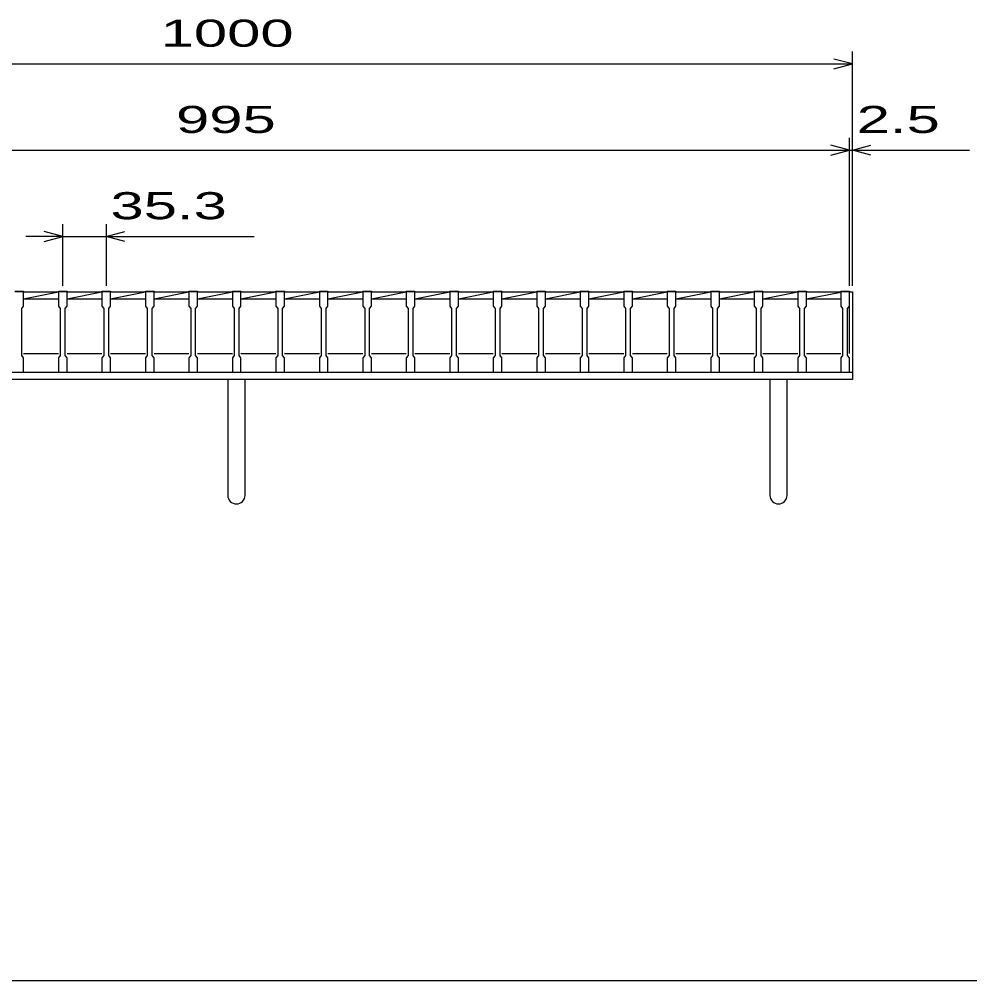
# Model space of a CAD drawing. Units: millimetres, scale not verified. Extents: x -1820 to 1731, y -1282 to 1054.
# Drawn here: x -1098 to -326, y -1146 to -366 of the extents above; entities that cross this region are included whole.
import ezdxf
from ezdxf.enums import TextEntityAlignment as Align

# ---------------------------------------------------------------- set-up
doc = ezdxf.new("R2010")
doc.units = ezdxf.units.MM
doc.header["$LTSCALE"] = 10
for name, color, linetype, lineweight in [('0_2', 150, 'Continuous', 25), ('16', 3, 'Continuous', 25), ('19', 6, 'Continuous', 25), ('22', 4, 'Continuous', 25)]:
    doc.layers.add(name, color=color, linetype=linetype, lineweight=lineweight)
doc.styles.add('ベクトル', font='')
doc.styles.get('ベクトル').set_extended_font_data('ベクトル')

msp = doc.modelspace()

# ---------------------------------------------------------------- linework, layer by layer
at = {"layer": '0_2'}
msp.add_line((1731, -1146.5), (-1729, -1146.5), dxfattribs=at)
at = {"layer": '16'}
for p, q in [((-1101.3, -586.8), (-1094.3, -586.8)), ((-1094.3, -587.5), (-1101.3, -587.5)), ((-1094.3, -586.8), (-1094.3, -587.5)), ((-1094.3, -599), (-1094.3, -587.5)), ((-1094.3, -587.5), (-1066, -587.5)), ((-1094.3, -593), (-1066, -587.5)), ((-1094.3, -593), (-1066, -593)), ((-1066, -587.5), (-1066, -586.8)), ((-1066, -586.8), (-1059, -586.8)), ((-1066, -587.5), (-1066, -599)), ((-1059, -587.5), (-1066, -587.5)), ((-1059, -586.8), (-1059, -587.5)), ((-1059, -599), (-1059, -587.5)), ((-1059, -587.5), (-1030.7, -587.5)), ((-1059, -593), (-1030.7, -587.5)), ((-1059, -593), (-1030.7, -593)), ((-1030.7, -587.5), (-1030.7, -586.8)), ((-1030.7, -586.8), (-1023.7, -586.8)), ((-1030.7, -587.5), (-1030.7, -599)), ((-1023.7, -587.5), (-1030.7, -587.5)), ((-1023.7, -586.8), (-1023.7, -587.5)), ((-1023.7, -599), (-1023.7, -587.5)), ((-1023.7, -587.5), (-995.4, -587.5)), ((-1023.7, -593), (-995.4, -587.5)), ((-1023.7, -593), (-995.4, -593)), ((-995.4, -587.5), (-995.4, -586.8)), ((-995.4, -586.8), (-988.4, -586.8)), ((-995.4, -587.5), (-995.4, -599)), ((-988.4, -587.5), (-995.4, -587.5)), ((-988.4, -586.8), (-988.4, -587.5)), ((-988.4, -599), (-988.4, -587.5)), ((-988.4, -587.5), (-960.1, -587.5)), ((-988.4, -593), (-960.1, -587.5)), ((-988.4, -593), (-960.1, -593)), ((-960.1, -587.5), (-960.1, -586.8)), ((-960.1, -586.8), (-953.1, -586.8)), ((-960.1, -587.5), (-960.1, -599)), ((-953.1, -587.5), (-960.1, -587.5)), ((-953.1, -586.8), (-953.1, -587.5)), ((-953.1, -599), (-953.1, -587.5)), ((-953.1, -587.5), (-924.8, -587.5)), ((-953.1, -593), (-924.8, -587.5)), ((-953.1, -593), (-924.8, -593)), ((-924.8, -587.5), (-924.8, -586.8)), ((-924.8, -586.8), (-917.8, -586.8)), ((-924.8, -587.5), (-924.8, -599)), ((-917.8, -587.5), (-924.8, -587.5)), ((-917.8, -586.8), (-917.8, -587.5)), ((-917.8, -599), (-917.8, -587.5)), ((-917.8, -587.5), (-889.5, -587.5)), ((-917.8, -593), (-889.5, -587.5)), ((-917.8, -593), (-889.5, -593)), ((-889.5, -587.5), (-889.5, -586.8)), ((-889.5, -586.8), (-882.5, -586.8)), ((-889.5, -587.5), (-889.5, -599)), ((-882.5, -587.5), (-889.5, -587.5)), ((-882.5, -586.8), (-882.5, -587.5)), ((-882.5, -599), (-882.5, -587.5)), ((-882.5, -587.5), (-854.2, -587.5)), ((-882.5, -593), (-854.2, -587.5)), ((-882.5, -593), (-854.2, -593)), ((-854.2, -587.5), (-854.2, -586.8)), ((-854.2, -586.8), (-847.2, -586.8)), ((-854.2, -587.5), (-854.2, -599)), ((-847.2, -587.5), (-854.2, -587.5)), ((-847.2, -586.8), (-847.2, -587.5)), ((-847.2, -599), (-847.2, -587.5)), ((-847.2, -587.5), (-818.9, -587.5)), ((-847.2, -593), (-818.9, -587.5)), ((-847.2, -593), (-818.9, -593)), ((-818.9, -587.5), (-818.9, -586.8)), ((-818.9, -586.8), (-811.9, -586.8)), ((-818.9, -587.5), (-818.9, -599)), ((-811.9, -587.5), (-818.9, -587.5)), ((-811.9, -586.8), (-811.9, -587.5)), ((-811.9, -599), (-811.9, -587.5)), ((-811.9, -587.5), (-783.6, -587.5)), ((-811.9, -593), (-783.6, -587.5)), ((-811.9, -593), (-783.6, -593)), ((-783.6, -587.5), (-783.6, -586.8)), ((-783.6, -586.8), (-776.6, -586.8)), ((-783.6, -587.5), (-783.6, -599)), ((-776.6, -587.5), (-783.6, -587.5)), ((-776.6, -586.8), (-776.6, -587.5)), ((-776.6, -599), (-776.6, -587.5)), ((-776.6, -587.5), (-748.3, -587.5)), ((-776.6, -593), (-748.3, -587.5)), ((-776.6, -593), (-748.3, -593)), ((-748.3, -587.5), (-748.3, -586.8)), ((-748.3, -586.8), (-741.3, -586.8)), ((-748.3, -587.5), (-748.3, -599)), ((-741.3, -587.5), (-748.3, -587.5)), ((-741.3, -586.8), (-741.3, -587.5)), ((-741.3, -599), (-741.3, -587.5)), ((-741.3, -587.5), (-713, -587.5)), ((-741.3, -593), (-713, -587.5)), ((-741.3, -593), (-713, -593)), ((-713, -587.5), (-713, -586.8)), ((-713, -586.8), (-706, -586.8)), ((-713, -587.5), (-713, -599)), ((-706, -587.5), (-713, -587.5)), ((-706, -586.8), (-706, -587.5)), ((-706, -599), (-706, -587.5)), ((-706, -587.5), (-677.7, -587.5)), ((-706, -593), (-677.7, -587.5)), ((-706, -593), (-677.7, -593)), ((-677.7, -587.5), (-677.7, -586.8)), ((-677.7, -586.8), (-670.7, -586.8)), ((-677.7, -587.5), (-677.7, -599)), ((-670.7, -587.5), (-677.7, -587.5)), ((-670.7, -586.8), (-670.7, -587.5)), ((-670.7, -599), (-670.7, -587.5)), ((-670.7, -587.5), (-642.4, -587.5)), ((-670.7, -593), (-642.4, -587.5)), ((-670.7, -593), (-642.4, -593)), ((-642.4, -587.5), (-642.4, -586.8)), ((-642.4, -586.8), (-635.4, -586.8)), ((-642.4, -587.5), (-642.4, -599)), ((-635.4, -587.5), (-642.4, -587.5)), ((-635.4, -586.8), (-635.4, -587.5)), ((-635.4, -599), (-635.4, -587.5)), ((-635.4, -587.5), (-607.1, -587.5)), ((-635.4, -593), (-607.1, -587.5)), ((-635.4, -593), (-607.1, -593)), ((-607.1, -587.5), (-607.1, -586.8)), ((-607.1, -586.8), (-600.1, -586.8)), ((-607.1, -587.5), (-607.1, -599)), ((-600.1, -587.5), (-607.1, -587.5)), ((-600.1, -586.8), (-600.1, -587.5)), ((-600.1, -599), (-600.1, -587.5)), ((-600.1, -587.5), (-571.8, -587.5)), ((-600.1, -593), (-571.8, -587.5)), ((-600.1, -593), (-571.8, -593)), ((-571.8, -587.5), (-571.8, -586.8)), ((-571.8, -586.8), (-564.8, -586.8)), ((-571.8, -587.5), (-571.8, -599)), ((-564.8, -587.5), (-571.8, -587.5)), ((-564.8, -586.8), (-564.8, -587.5)), ((-564.8, -599), (-564.8, -587.5)), ((-564.8, -587.5), (-536.5, -587.5)), ((-564.8, -593), (-536.5, -587.5)), ((-564.8, -593), (-536.5, -593)), ((-536.5, -587.5), (-536.5, -586.8)), ((-536.5, -586.8), (-529.5, -586.8)), ((-536.5, -587.5), (-536.5, -599)), ((-529.5, -587.5), (-536.5, -587.5)), ((-529.5, -586.8), (-529.5, -587.5)), ((-529.5, -599), (-529.5, -587.5)), ((-529.5, -587.5), (-501.2, -587.5)), ((-529.5, -593), (-501.2, -587.5)), ((-529.5, -593), (-501.2, -593)), ((-501.2, -587.5), (-501.2, -586.8)), ((-501.2, -586.8), (-494.2, -586.8)), ((-501.2, -587.5), (-501.2, -599)), ((-494.2, -587.5), (-501.2, -587.5)), ((-494.2, -586.8), (-494.2, -587.5)), ((-494.2, -599), (-494.2, -587.5)), ((-494.2, -587.5), (-465.9, -587.5)), ((-494.2, -593), (-465.9, -587.5)), ((-494.2, -593), (-465.9, -593)), ((-465.9, -587.5), (-465.9, -586.8)), ((-465.9, -586.8), (-458.9, -586.8)), ((-465.9, -587.5), (-465.9, -599)), ((-458.9, -587.5), (-465.9, -587.5)), ((-458.9, -586.8), (-458.9, -587.5)), ((-458.9, -599), (-458.9, -587.5)), ((-458.9, -587.5), (-431, -587.5)), ((-458.9, -593), (-431, -587.58)), ((-458.9, -593), (-431, -593)), ((-431, -587.5), (-431, -586.8)), ((-431, -586.8), (-424, -586.8)), ((-431, -587.5), (-431, -599)), ((-424, -587.5), (-431, -587.5)), ((-424, -586.8), (-424, -587.5)), ((-424, -599), (-424, -587.5)), ((-424, -637.5), (-424, -587.5)), ((-1095.8, -601), (-1094.3, -599)), ((-1066, -599), (-1064.5, -601)), ((-1060.5, -601), (-1059, -599)), ((-1030.7, -599), (-1029.2, -601)), ((-1025.2, -601), (-1023.7, -599)), ((-995.4, -599), (-993.9, -601)), ((-989.9, -601), (-988.4, -599)), ((-960.1, -599), (-958.6, -601)), ((-954.6, -601), (-953.1, -599)), ((-924.8, -599), (-923.3, -601)), ((-919.3, -601), (-917.8, -599)), ((-889.5, -599), (-888, -601)), ((-884, -601), (-882.5, -599)), ((-854.2, -599), (-852.7, -601)), ((-848.7, -601), (-847.2, -599)), ((-818.9, -599), (-817.4, -601)), ((-813.4, -601), (-811.9, -599)), ((-783.6, -599), (-782.1, -601)), ((-778.1, -601), (-776.6, -599)), ((-748.3, -599), (-746.8, -601)), ((-742.8, -601), (-741.3, -599)), ((-713, -599), (-711.5, -601)), ((-707.5, -601), (-706, -599)), ((-677.7, -599), (-676.2, -601)), ((-672.2, -601), (-670.7, -599)), ((-642.4, -599), (-640.9, -601)), ((-636.9, -601), (-635.4, -599)), ((-607.1, -599), (-605.6, -601)), ((-601.6, -601), (-600.1, -599)), ((-571.8, -599), (-570.3, -601)), ((-566.3, -601), (-564.8, -599)), ((-536.5, -599), (-535, -601)), ((-531, -601), (-529.5, -599)), ((-501.2, -599), (-499.7, -601)), ((-495.7, -601), (-494.2, -599)), ((-465.9, -599), (-464.4, -601)), ((-460.4, -601), (-458.9, -599)), ((-431, -599), (-429.5, -601)), ((-425.5, -601), (-424, -599)), ((-1095.8, -639), (-1095.8, -601)), ((-1064.5, -601), (-1064.5, -639)), ((-1060.5, -639), (-1060.5, -601)), ((-1029.2, -601), (-1029.2, -639)), ((-1025.2, -639), (-1025.2, -601)), ((-993.9, -601), (-993.9, -639)), ((-989.9, -639), (-989.9, -601)), ((-958.6, -601), (-958.6, -639)), ((-954.6, -639), (-954.6, -601)), ((-923.3, -601), (-923.3, -639)), ((-919.3, -639), (-919.3, -601)), ((-888, -601), (-888, -639)), ((-884, -639), (-884, -601)), ((-852.7, -601), (-852.7, -639)), ((-848.7, -639), (-848.7, -601)), ((-817.4, -601), (-817.4, -639)), ((-813.4, -639), (-813.4, -601)), ((-782.1, -601), (-782.1, -639)), ((-778.1, -639), (-778.1, -601)), ((-746.8, -601), (-746.8, -639)), ((-742.8, -639), (-742.8, -601)), ((-711.5, -601), (-711.5, -639)), ((-707.5, -639), (-707.5, -601)), ((-676.2, -601), (-676.2, -639)), ((-672.2, -639), (-672.2, -601)), ((-640.9, -601), (-640.9, -639)), ((-636.9, -639), (-636.9, -601)), ((-605.6, -601), (-605.6, -639)), ((-601.6, -639), (-601.6, -601)), ((-570.3, -601), (-570.3, -639)), ((-566.3, -639), (-566.3, -601)), ((-535, -601), (-535, -639)), ((-531, -639), (-531, -601)), ((-499.7, -601), (-499.7, -639)), ((-495.7, -639), (-495.7, -601)), ((-464.4, -601), (-464.4, -639)), ((-460.4, -639), (-460.4, -601)), ((-429.5, -601), (-429.5, -639)), ((-425.5, -639), (-425.5, -601)), ((-1094.3, -641), (-1095.8, -639)), ((-1094.3, -637.5), (-1066, -637.5)), ((-1064.5, -639), (-1066, -641)), ((-1059, -641), (-1060.5, -639)), ((-1059, -637.5), (-1030.7, -637.5)), ((-1029.2, -639), (-1030.7, -641)), ((-1023.7, -641), (-1025.2, -639)), ((-1023.7, -637.5), (-995.4, -637.5)), ((-993.9, -639), (-995.4, -641)), ((-988.4, -641), (-989.9, -639)), ((-988.4, -637.5), (-960.1, -637.5)), ((-958.6, -639), (-960.1, -641)), ((-953.1, -641), (-954.6, -639)), ((-953.1, -637.5), (-924.8, -637.5)), ((-923.3, -639), (-924.8, -641)), ((-917.8, -641), (-919.3, -639)), ((-917.8, -637.5), (-889.5, -637.5)), ((-888, -639), (-889.5, -641)), ((-882.5, -641), (-884, -639)), ((-882.5, -637.5), (-854.2, -637.5)), ((-852.7, -639), (-854.2, -641)), ((-847.2, -641), (-848.7, -639)), ((-847.2, -637.5), (-818.9, -637.5)), ((-817.4, -639), (-818.9, -641)), ((-811.9, -641), (-813.4, -639)), ((-811.9, -637.5), (-783.6, -637.5)), ((-782.1, -639), (-783.6, -641)), ((-776.6, -641), (-778.1, -639)), ((-776.6, -637.5), (-748.3, -637.5)), ((-746.8, -639), (-748.3, -641)), ((-741.3, -641), (-742.8, -639)), ((-741.3, -637.5), (-713, -637.5)), ((-711.5, -639), (-713, -641)), ((-706, -641), (-707.5, -639)), ((-706, -637.5), (-677.7, -637.5)), ((-676.2, -639), (-677.7, -641)), ((-670.7, -641), (-672.2, -639)), ((-670.7, -637.5), (-642.4, -637.5)), ((-640.9, -639), (-642.4, -641)), ((-635.4, -641), (-636.9, -639)), ((-635.4, -637.5), (-607.1, -637.5)), ((-605.6, -639), (-607.1, -641)), ((-600.1, -641), (-601.6, -639)), ((-600.1, -637.5), (-571.8, -637.5)), ((-570.3, -639), (-571.8, -641)), ((-564.8, -641), (-566.3, -639)), ((-564.8, -637.5), (-536.5, -637.5)), ((-535, -639), (-536.5, -641)), ((-529.5, -641), (-531, -639)), ((-529.5, -637.5), (-501.2, -637.5)), ((-499.7, -639), (-501.2, -641)), ((-494.2, -641), (-495.7, -639)), ((-494.2, -637.5), (-465.9, -637.5)), ((-464.4, -639), (-465.9, -641)), ((-458.9, -641), (-460.4, -639)), ((-458.9, -637.5), (-431, -637.5)), ((-429.5, -639), (-431, -641)), ((-424, -641), (-425.5, -639)), ((-1094.3, -652.5), (-1094.3, -641)), ((-1066, -641), (-1066, -652.5)), ((-1059, -652.5), (-1059, -641)), ((-1030.7, -641), (-1030.7, -652.5)), ((-1023.7, -652.5), (-1023.7, -641)), ((-995.4, -641), (-995.4, -652.5)), ((-988.4, -652.5), (-988.4, -641)), ((-960.1, -641), (-960.1, -652.5)), ((-953.1, -652.5), (-953.1, -641)), ((-924.8, -641), (-924.8, -652.5)), ((-917.8, -652.5), (-917.8, -641)), ((-889.5, -641), (-889.5, -652.5)), ((-882.5, -652.5), (-882.5, -641)), ((-854.2, -641), (-854.2, -652.5)), ((-847.2, -652.5), (-847.2, -641)), ((-818.9, -641), (-818.9, -652.5)), ((-811.9, -652.5), (-811.9, -641)), ((-783.6, -641), (-783.6, -652.5)), ((-776.6, -652.5), (-776.6, -641)), ((-748.3, -641), (-748.3, -652.5)), ((-741.3, -652.5), (-741.3, -641)), ((-713, -641), (-713, -652.5)), ((-706, -652.5), (-706, -641)), ((-677.7, -641), (-677.7, -652.5)), ((-670.7, -652.5), (-670.7, -641)), ((-642.4, -641), (-642.4, -652.5)), ((-635.4, -652.5), (-635.4, -641)), ((-607.1, -641), (-607.1, -652.5)), ((-600.1, -652.5), (-600.1, -641)), ((-571.8, -641), (-571.8, -652.5)), ((-564.8, -652.5), (-564.8, -641)), ((-536.5, -641), (-536.5, -652.5)), ((-529.5, -652.5), (-529.5, -641)), ((-501.2, -641), (-501.2, -652.5)), ((-494.2, -652.5), (-494.2, -641)), ((-465.9, -641), (-465.9, -652.5)), ((-458.9, -652.5), (-458.9, -641)), ((-431, -641), (-431, -652.5)), ((-424, -652.5), (-424, -641)), ((-1101.3, -652.5), (-1094.3, -652.5)), ((-1066, -652.5), (-1059, -652.5)), ((-1030.7, -652.5), (-1023.7, -652.5)), ((-995.4, -652.5), (-988.4, -652.5)), ((-960.1, -652.5), (-953.1, -652.5)), ((-924.8, -652.5), (-917.8, -652.5)), ((-889.5, -652.5), (-882.5, -652.5)), ((-854.2, -652.5), (-847.2, -652.5)), ((-818.9, -652.5), (-811.9, -652.5)), ((-783.6, -652.5), (-776.6, -652.5)), ((-748.3, -652.5), (-741.3, -652.5)), ((-713, -652.5), (-706, -652.5)), ((-677.7, -652.5), (-670.7, -652.5)), ((-642.4, -652.5), (-635.4, -652.5)), ((-607.1, -652.5), (-600.1, -652.5)), ((-571.8, -652.5), (-564.8, -652.5)), ((-536.5, -652.5), (-529.5, -652.5)), ((-501.2, -652.5), (-494.2, -652.5)), ((-465.9, -652.5), (-458.9, -652.5)), ((-431, -652.5), (-424, -652.5))]:
    msp.add_line(p, q, dxfattribs=at)
at = {"layer": '19'}
for p, q in [((-424, -587.5), (-421.5, -587.5)), ((-421.5, -587.5), (-421.5, -652.5)), ((-1421.5, -652.5), (-421.5, -652.5)), ((-421.5, -652.5), (-421.5, -658.5)), ((-421.5, -658.5), (-1421.5, -658.5)), ((-928.5, -658.5), (-928.5, -752.5)), ((-914.5, -752.5), (-914.5, -658.5)), ((-488.5, -658.5), (-488.5, -752.5)), ((-474.5, -752.5), (-474.5, -658.5))]:
    msp.add_line(p, q, dxfattribs=at)
for centre in [(-921.5, -752.5), (-481.5, -752.5)]:
    msp.add_arc(centre, 7, 180, 0, dxfattribs=at)
at = {"layer": '22'}
for p, q in [((-421.5, -582.5), (-421.5, -392.5)), ((-1421.5, -402.5), (-421.5, -402.5)), ((-421.5, -402.5), (-436.5, -398.5)), ((-436.5, -406.5), (-421.5, -402.5)), ((-424, -582.5), (-424, -462.5)), ((-421.5, -582.5), (-421.5, -462.5)), ((-1419, -472.5), (-424, -472.5)), ((-424, -472.5), (-439, -468.5)), ((-439, -476.5), (-424, -472.5)), ((-424, -472.5), (-421.5, -472.5)), ((-421.5, -472.5), (-406.5, -468.5)), ((-406.5, -476.5), (-421.5, -472.5)), ((-421.5, -472.5), (-326.5, -472.5)), ((-1062.5, -582.5), (-1062.5, -532.5)), ((-1027.2, -532.5), (-1027.2, -582.5)), ((-1062.5, -542.5), (-1092.5, -542.5)), ((-1062.5, -542.5), (-1077.5, -538.5)), ((-1077.5, -546.5), (-1062.5, -542.5)), ((-1062.5, -542.5), (-1027.2, -542.5)), ((-1027.2, -542.5), (-1012.2, -538.5)), ((-1012.2, -546.5), (-1027.2, -542.5)), ((-1027.2, -542.5), (-907.2, -542.5))]:
    msp.add_line(p, q, dxfattribs=at)

# ---------------------------------------------------------------- texts
at = {"layer": '22', "color": 2, "style": 'ベクトル', "width": 1.65}
for s, p in [(' 1000 ', (-996.5, -377.5)), (' 995 ', (-984, -447.5)), (' 2.5 ', (-431.5, -447.5)), (' 35.3 ', (-1037.2, -517.5))]:
    msp.add_text(s, height=21.99, dxfattribs=at).set_placement(p, align=Align.MIDDLE_LEFT)

doc.saveas('drawing.dxf')
